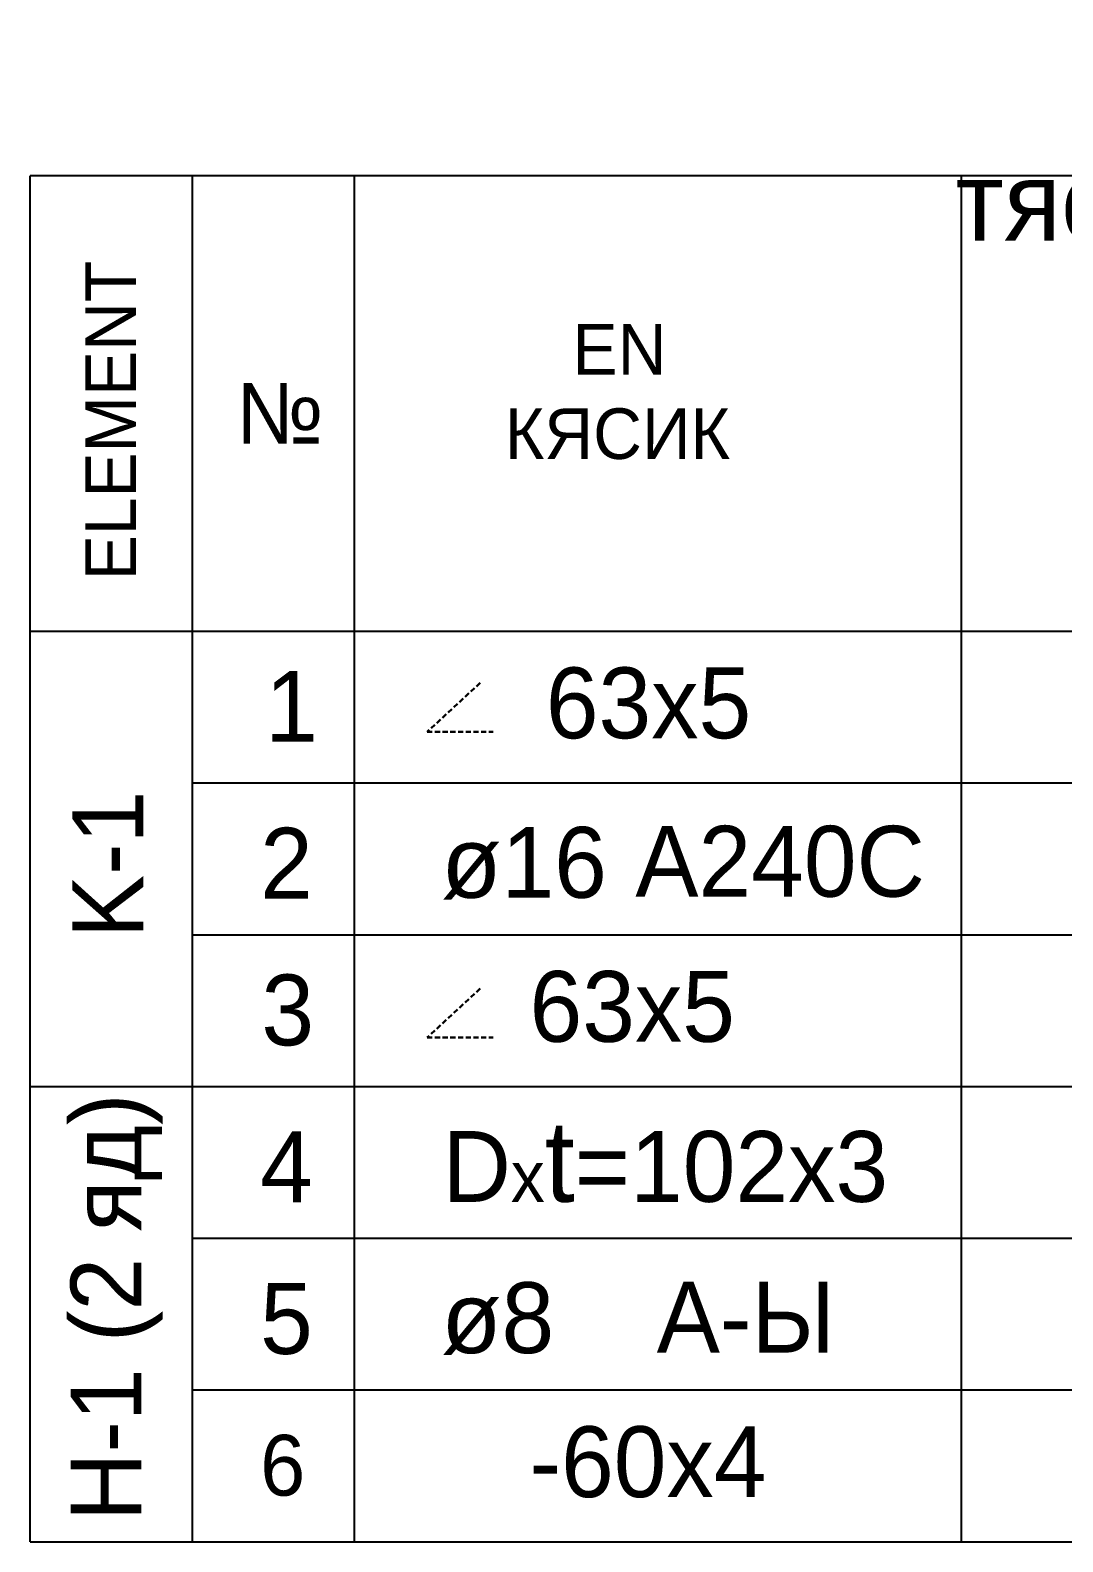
# Model space of a CAD drawing. Header units: millimetres. Extents: x 1067644 to 1117794, y -913136 to -692535.
# Drawn here: x 1099569 to 1104671, y -903402 to -895933 of the extents above; entities that cross this region are included whole.
import ezdxf

# ---------------------------------------------------------------- set-up
doc = ezdxf.new("R2010")
doc.units = ezdxf.units.MM
doc.linetypes.add('DASHEDX2', pattern=[38.1, 25.4, -12.7])
doc.styles.get("Standard").update_dxf_attribs({"font": 'a3ar(la).ttf'})

msp = doc.modelspace()

# ---------------------------------------------------------------- linework, layer by layer
at = {"color": 0, "lineweight": 25}
for p, q in [((1099569.044, -903402.091), (1099569.044, -896652.091)), ((1117269.044, -896652.091), (1099569.044, -896652.091)), ((1100369.044, -896652.091), (1100369.044, -903402.091)), ((1101169.044, -896652.091), (1101169.044, -903402.091))]:
    msp.add_line(p, q, dxfattribs=at)
at = {"color": 0}
msp.add_line((1104169.044, -896652.091), (1104169.044, -903402.091), dxfattribs=at)
at = {"color": 0, "lineweight": 25, "ltscale": 0.5}
for p, q in [((1099569.044, -898902.091), (1117269.044, -898902.091)), ((1100369.044, -899652.091), (1112969.044, -899652.091)), ((1100369.044, -900402.091), (1112969.044, -900402.091)), ((1099569.044, -901152.091), (1114769.044, -901152.091)), ((1100369.044, -901902.091), (1112969.044, -901902.091)), ((1100369.044, -902652.091), (1112969.044, -902652.091)), ((1099569.044, -903402.091), (1117269.044, -903402.091)), ((1099569.044, -903402.091), (1114769.044, -903402.091))]:
    msp.add_line(p, q, dxfattribs=at)
at = {"color": 0, "linetype": 'DASHEDX2', "lineweight": 30}
for p, q in [((1101792.123, -899157.541), (1101530.564, -899399.758)), ((1101530.564, -899399.758), (1101856.914, -899399.758)), ((1101792.123, -900668.214), (1101530.564, -900910.432)), ((1101530.564, -900910.432), (1101856.914, -900910.432))]:
    msp.add_line(p, q, dxfattribs=at)

# ---------------------------------------------------------------- texts
at = {"color": 0, "lineweight": 25}
msp.add_text('№', height=300, dxfattribs=at).set_placement((1100587.684, -897975.42))
at = {"color": 0, "ltscale": 0.5, "attachment_point": 1}
for s, insert, char_height, width in [('{\\fArial|b0|i0|c0|p32;^I\\fA3 Times AzLat|b0|i0|c204|p18;\\H1.114x;Материалларын  тяснифаты}', (1104141.692, -895932.539), 350, 7443.33333), ('1', (1100730.162, -899098.93), 350, 4935.19589), ('2', (1100705.163, -899873.91), 350, 4935.19589), ('3', (1100711.413, -900598.93), 350, 4935.19589), ('4', (1100705.163, -901373.91), 350, 4935.19589), ('5', (1100705.163, -902123.91), 350, 4935.19589), ('6', (1100705.163, -902873.91), 300, 4935.19589)]:
    msp.add_mtext(s, dxfattribs=dict(at, insert=insert, char_height=char_height, width=width))
at = {"color": 0, "lineweight": 25, "ltscale": 0.5, "insert": (1099841.409, -898650.6), "char_height": 250, "width": 36.46066, "attachment_point": 1, "rotation": 90}
msp.add_mtext('ELEMENT', dxfattribs=at)
at = {"color": 0, "lineweight": 25, "ltscale": 0.5, "attachment_point": 1}
for s, insert, char_height, width in [('   {\\H0.8333x;EN} \\P{\\H0.8333x;КЯСИК}', (1101914.364, -897384.37), 300, 8155.0734), ('  63x5', (1101856.914, -899081.531), 350, 1505.95187), ('{\\fArial|b0|i0|c204|p0;ø}16', (1101599.244, -899869.743), 350, 4843.73777), ('A240C', (1102559.357, -899864.274), 350, 36.46066), (' 63x5', (1101906.456, -900581.53), 350, 1505.95187), ('D{\\H0.7143x;x\\H1.6x;t}=102x3', (1101606.235, -901322.415), 350, 2150.16283), ('{\\fArial|b0|i0|c204|p0;ø}8', (1101599.244, -902119.743), 350, 4843.73777), ('A-Ы', (1102664.811, -902117.172), 350, 36.46066), (' -60x4', (1101906.456, -902831.53), 350, 1505.95187)]:
    msp.add_mtext(s, dxfattribs=dict(at, insert=insert, char_height=char_height, width=width))
at = {"color": 0, "ltscale": 0.5, "char_height": 350, "width": 4935.19589, "attachment_point": 1, "rotation": 90}
for s, insert in [('K-1', (1099777.207, -900419.376)), ('H-1 (2 яд)', (1099768.371, -903299.744))]:
    msp.add_mtext(s, dxfattribs=dict(at, insert=insert))

doc.saveas('drawing.dxf')
